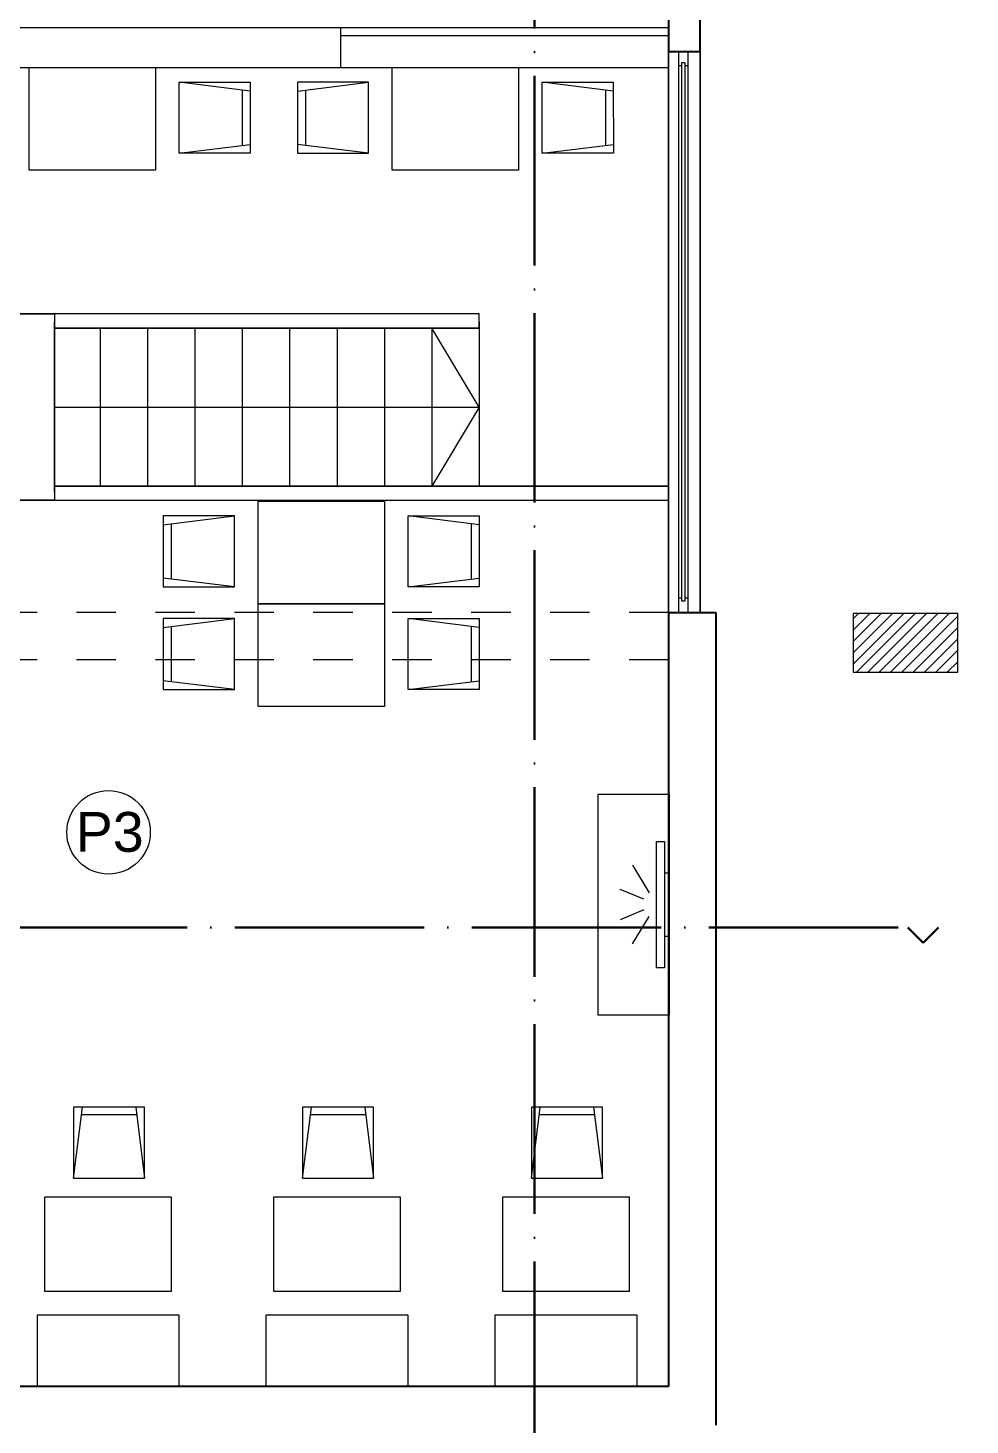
# Model space of a CAD drawing. Header units: centimetres. Extents: x -26724 to 60145, y -23645 to 6771.
# Drawn here: x -14049 to -13453, y 594 to 1479 of the extents above; entities that cross this region are included whole.
import ezdxf

# ---------------------------------------------------------------- set-up
doc = ezdxf.new("R2010")
doc.units = ezdxf.units.CM
for name, pattern in [('ACAD_ISO04W100', [30, 24, -3, 0, -3]), ('AUSGEZOGEN', [0]), ('DALEKOVOD_VN', [5, 2.5, -2.5])]:
    doc.linetypes.add(name, pattern=pattern)
doc.layers.add('3.IZGLED 2', color=7, linetype='Continuous', lineweight=9, true_color=0x4a4a4a)
doc.layers.add('IZGLED 2', color=253, linetype='Continuous', lineweight=9, true_color=0x828282)
for name, color, linetype, lineweight in [('4.KOTE', 88, 'Continuous', 15), ('IZGLED', 252, 'Continuous', 13), ('namestaj', 8, 'Continuous', 9)]:
    doc.layers.add(name, color=color, linetype=linetype, lineweight=lineweight)
doc.styles.add('0.12', font='arial.ttf', dxfattribs={"height": 0.12})
doc.styles.get("Standard").update_dxf_attribs({"font": 'calibri.ttf'})
doc.dimstyles.new('ja 1 50', dxfattribs={"dimtxt": 10, "dimasz": 5, "dimexe": 5, "dimexo": 5, "dimgap": 1, "dimtad": 1, "dimdec": 0, "dimtxsty": 'Standard', "dimblk": 'ARCHTICK', "dimcen": 2.5, "dimclrd": 256, "dimclrt": 7, "dimadec": 0, "dimazin": 0, "dimtfac": 1, "dimtdec": 0, "dimtix": 1, "dimtmove": 1, "dimatfit": 3, "dimldrblk": 'ARCHTICK', "dimfxl": 10, "dimfxlon": 1, "dimlwd": 0, "dimlwe": 9, "dimarcsym": 0})

# ---------------------------------------------------------------- blocks, each defined once
blk = doc.blocks.new('UYYYYUUUUY')
at = {"layer": 'namestaj'}
for p, q in [((5424.75, -7104.17), (5424.75, -7064.17)), ((5424.75, -7064.17), (5427.75, -7064.17)), ((5448.04, -7059.31), (5437.38, -7076.64)), ((5440.91, -7080.76), (5455.81, -7074.54)), ((5448.04, -7109.03), (5437.38, -7091.7)), ((5440.91, -7087.58), (5455.81, -7093.79)), ((5427.75, -7104.17), (5424.75, -7104.17))]:
    blk.add_line(p, q, dxfattribs=at)
blk.add_lwpolyline([(5432.75, -7124.17), (5432.75, -7044.17), (5427.75, -7044.17), (5427.75, -7124.17), (5432.75, -7124.17)], dxfattribs=at)
blk = doc.blocks.new('_ArchTick')
at = {"color": 0, "linetype": 'ByBlock', "const_width": 0.15}
blk.add_lwpolyline([(-0.5, -0.5), (0.5, 0.5)], dxfattribs=at)
blk = doc.blocks.new('*D2096')
at = {"layer": '4.KOTE', "color": 0, "lineweight": 9, "transparency": 16777216}
for p, q in [((-19851.49, 761.85), (-19866.49, 761.85)), ((-19854.88, 611.85), (-19866.49, 611.85))]:
    blk.add_line(p, q, dxfattribs=at)
at = {"layer": '4.KOTE', "lineweight": 0, "transparency": 16777216}
blk.add_line((-19861.49, 761.85), (-19861.49, 611.85), dxfattribs=at)
at = {"layer": 'Defpoints', "color": 0, "transparency": 16777216}
for p in [(0, 761.85, 13.5), (-19861.49, 611.85), (-19849.98, 611.85, 13.5)]:
    blk.add_point(p, dxfattribs=at)
at = {"layer": '4.KOTE', "lineweight": 0, "transparency": 16777216, "xscale": 5, "yscale": 5, "zscale": 5}
for p, rotation in [((-19861.49, 761.85), 90), ((-19861.49, 611.85), 270)]:
    blk.add_blockref('_ArchTick', p, dxfattribs=dict(at, rotation=rotation))
at = {"layer": '4.KOTE', "color": 7, "transparency": 16777216, "insert": (-19867.61, 686.85), "char_height": 10, "attachment_point": 5, "rotation": 90}
blk.add_mtext('150', dxfattribs=at)
blk = doc.blocks.new('*D2099')
at = {"layer": '4.KOTE', "color": 0, "lineweight": 9, "transparency": 16777216}
for p, q in [((-19656.35, 931.89), (-19671.35, 931.89)), ((-19666.35, 866.89), (-19671.35, 866.89))]:
    blk.add_line(p, q, dxfattribs=at)
at = {"layer": '4.KOTE', "lineweight": 0, "transparency": 16777216}
blk.add_line((-19666.35, 931.89), (-19666.35, 866.89), dxfattribs=at)
at = {"layer": 'Defpoints', "color": 0, "transparency": 16777216}
for p in [(0, 931.89, 40.5), (-19666.35, 866.89), (-19666.35, 866.89)]:
    blk.add_point(p, dxfattribs=at)
at = {"layer": '4.KOTE', "lineweight": 0, "transparency": 16777216, "xscale": 5, "yscale": 5, "zscale": 5}
for p, rotation in [((-19666.35, 931.89), 90), ((-19666.35, 866.89), 270)]:
    blk.add_blockref('_ArchTick', p, dxfattribs=dict(at, rotation=rotation))
at = {"layer": '4.KOTE', "color": 7, "transparency": 16777216, "insert": (-19672.47, 899.39), "char_height": 10, "attachment_point": 5, "rotation": 90}
blk.add_mtext('65', dxfattribs=at)

msp = doc.modelspace()

# ---------------------------------------------------------------- hatches: boundary and pattern name
at = {"layer": '4.KOTE'}
h = msp.add_hatch(dxfattribs=at)
h.set_pattern_fill('ANSI31', color=38, scale=1.6)
h.set_pattern_definition([(45, (-3292.3445, 210.8895), (-3.5921024, 3.5921024), [])])
h.paths.add_polyline_path([(-13526.76, 1108.26), (-13526.76, 1071.07), (-13460.49, 1071.07), (-13460.49, 1108.26)])

# ---------------------------------------------------------------- linework, layer by layer
at = {"layer": '3.IZGLED 2', "lineweight": 30}
for p, q in [((-13643.6, 1518.89, 13.5), (-13643.6, 1463.89, 13.5)), ((-13643.6, 1518.89, 13.5), (-13643.6, 1463.89, 13.5)), ((-13623.6, 1463.89, 13.5), (-13623.6, 1518.89, 13.5)), ((-13643.6, 1463.89, 13.5), (-13623.6, 1463.89, 13.5)), ((-13643.6, 1108.89, 13.5), (-13643.6, 618.89, 13.5)), ((-13643.6, 1108.89, 13.5), (-13613.6, 1108.89, 13.5)), ((-13643.6, 1108.89, 13.5), (-13623.6, 1108.89, 13.5)), ((-13613.6, 1108.89, 13.5), (-13613.6, 594.39, 13.5)), ((-13643.6, 618.89, 13.5), (-14198.6, 618.89, 13.5))]:
    msp.add_line(p, q, dxfattribs=at)
at = {"layer": '3.IZGLED 2'}
for p, q in [((-13643.6, 1473.89, 13.5), (-13851.1, 1473.89, 13.5)), ((-13637.38, 1463.89, 13.5), (-13637.38, 1108.89, 13.5)), ((-13631.38, 1463.89, 13.5), (-13631.38, 1108.89, 13.5)), ((-13635.38, 1454.89, 13.5), (-13637.38, 1454.89, 13.5)), ((-13635.38, 1456.89, 13.5), (-13635.38, 1115.89, 13.5)), ((-13633.38, 1456.89, 13.5), (-13635.38, 1456.89, 13.5)), ((-13633.38, 1456.89, 13.5), (-13633.38, 1115.89, 13.5)), ((-13631.38, 1454.89, 13.5), (-13633.38, 1454.89, 13.5)), ((-13763.6, 1238.89, 13.5), (-13793.6, 1288.89, 13.5)), ((-14032.6, 1238.89, 13.5), (-13763.6, 1238.89, 13.5)), ((-13763.6, 1238.89, 13.5), (-13793.6, 1188.89, 13.5)), ((-13635.38, 1117.89, 13.5), (-13637.38, 1117.89, 13.5)), ((-13633.38, 1115.89, 13.5), (-13635.38, 1115.89, 13.5)), ((-13631.38, 1117.89, 13.5), (-13633.38, 1117.89, 13.5)), ((-13953.6, 663.89, 13.5), (-14043.6, 663.89, 13.5)), ((-13808.6, 663.89, 13.5), (-13898.6, 663.89, 13.5)), ((-13663.6, 663.89, 13.5), (-13753.6, 663.89, 13.5))]:
    msp.add_line(p, q, dxfattribs=at)
at = {"layer": '3.IZGLED 2', "lineweight": 25, "ltscale": 12}
for p, q in [((-13643.6, 1463.89, 13.5), (-13643.6, 1108.89, 13.5)), ((-13623.6, 1463.89, 13.5), (-13623.6, 1108.89, 13.5))]:
    msp.add_line(p, q, dxfattribs=at)
at = {"layer": '3.IZGLED 2', "linetype": 'AUSGEZOGEN', "lineweight": 18, "transparency": 33554687}
for p, q in [((-14048.6, 1388.89, 13.5), (-14048.6, 1453.89, 13.5)), ((-14048.6, 1453.89, 13.5), (-13968.6, 1453.89, 13.5)), ((-13968.6, 1453.89, 13.5), (-13968.6, 1388.89, 13.5)), ((-13818.6, 1388.89, 13.5), (-13818.6, 1453.89, 13.5)), ((-13818.6, 1453.89, 13.5), (-13738.6, 1453.89, 13.5)), ((-13738.6, 1453.89, 13.5), (-13738.6, 1388.89, 13.5)), ((-13953.6, 1444.51, 13.5), (-13908.6, 1444.53, 13.5)), ((-13908.6, 1438.9, 13.5), (-13953.6, 1444.51, 13.5)), ((-13953.58, 1399.51, 13.5), (-13953.6, 1444.51, 13.5)), ((-13908.6, 1444.53, 13.5), (-13908.58, 1399.53, 13.5)), ((-13878.6, 1444.53, 13.5), (-13878.62, 1399.53, 13.5)), ((-13833.6, 1444.51, 13.5), (-13878.6, 1444.53, 13.5)), ((-13878.6, 1438.9, 13.5), (-13833.6, 1444.51, 13.5)), ((-13833.62, 1399.51, 13.5), (-13833.6, 1444.51, 13.5)), ((-13723.6, 1444.51, 13.5), (-13678.6, 1444.53, 13.5)), ((-13678.6, 1438.9, 13.5), (-13723.6, 1444.51, 13.5)), ((-13723.58, 1399.51, 13.5), (-13723.6, 1444.51, 13.5)), ((-13678.6, 1444.53, 13.5), (-13678.58, 1399.53, 13.5)), ((-13913.6, 1439.53, 13.5), (-13913.58, 1404.53, 13.5)), ((-13873.6, 1439.53, 13.5), (-13873.62, 1404.53, 13.5)), ((-13683.6, 1439.53, 13.5), (-13683.58, 1404.53, 13.5)), ((-13953.58, 1399.51, 13.5), (-13908.58, 1405.15, 13.5)), ((-13908.58, 1399.53, 13.5), (-13953.58, 1399.51, 13.5)), ((-13908.58, 1399.53, 13.5), (-13908.58, 1399.53, 13.5)), ((-13833.62, 1399.51, 13.5), (-13878.62, 1405.15, 13.5)), ((-13878.62, 1399.53, 13.5), (-13833.62, 1399.51, 13.5)), ((-13878.62, 1399.53, 13.5), (-13878.62, 1399.53, 13.5)), ((-13723.58, 1399.51, 13.5), (-13678.58, 1405.15, 13.5)), ((-13678.58, 1399.53, 13.5), (-13723.58, 1399.51, 13.5)), ((-13678.58, 1399.53, 13.5), (-13678.58, 1399.53, 13.5)), ((-13968.6, 1388.89, 13.5), (-14048.6, 1388.89, 13.5)), ((-13968.6, 1388.89, 13.5), (-13968.6, 1388.89, 13.5)), ((-13738.6, 1388.89, 13.5), (-13818.6, 1388.89, 13.5)), ((-13738.6, 1388.89, 13.5), (-13738.6, 1388.89, 13.5)), ((-13903.6, 1114.35, 13.5), (-13903.6, 1179.35, 13.5)), ((-13903.6, 1179.35, 13.5), (-13823.6, 1179.35, 13.5)), ((-13823.6, 1179.35, 13.5), (-13823.6, 1114.35, 13.5)), ((-13963.6, 1169.99, 13.5), (-13963.62, 1124.99, 13.5)), ((-13918.6, 1169.97, 13.5), (-13963.6, 1169.99, 13.5)), ((-13963.6, 1164.36, 13.5), (-13918.6, 1169.97, 13.5)), ((-13918.62, 1124.97, 13.5), (-13918.6, 1169.97, 13.5)), ((-13808.6, 1169.97, 13.5), (-13763.6, 1169.99, 13.5)), ((-13763.6, 1164.36, 13.5), (-13808.6, 1169.97, 13.5)), ((-13808.58, 1124.97, 13.5), (-13808.6, 1169.97, 13.5)), ((-13763.6, 1169.99, 13.5), (-13763.58, 1124.99, 13.5)), ((-13958.6, 1164.99, 13.5), (-13958.62, 1129.99, 13.5)), ((-13768.6, 1164.99, 13.5), (-13768.58, 1129.99, 13.5)), ((-13918.62, 1124.97, 13.5), (-13963.62, 1130.61, 13.5)), ((-13963.62, 1124.99, 13.5), (-13918.62, 1124.97, 13.5)), ((-13963.62, 1124.99, 13.5), (-13963.62, 1124.99, 13.5)), ((-13808.58, 1124.97, 13.5), (-13763.58, 1130.61, 13.5)), ((-13763.58, 1124.99, 13.5), (-13808.58, 1124.97, 13.5)), ((-13763.58, 1124.99, 13.5), (-13763.58, 1124.99, 13.5)), ((-13823.6, 1114.35, 13.5), (-13903.6, 1114.35, 13.5)), ((-13903.6, 1049.35, 13.5), (-13903.6, 1114.35, 13.5)), ((-13903.6, 1114.35, 13.5), (-13823.6, 1114.35, 13.5)), ((-13823.6, 1114.35, 13.5), (-13823.6, 1114.35, 13.5)), ((-13823.6, 1114.35, 13.5), (-13823.6, 1049.35, 13.5)), ((-13963.6, 1104.99, 13.5), (-13963.62, 1059.99, 13.5)), ((-13918.6, 1104.97, 13.5), (-13963.6, 1104.99, 13.5)), ((-13963.6, 1099.36, 13.5), (-13918.6, 1104.97, 13.5)), ((-13958.6, 1099.99, 13.5), (-13958.62, 1064.99, 13.5)), ((-13918.62, 1059.97, 13.5), (-13918.6, 1104.97, 13.5)), ((-13808.6, 1104.97, 13.5), (-13763.6, 1104.99, 13.5)), ((-13763.6, 1099.36, 13.5), (-13808.6, 1104.97, 13.5)), ((-13808.58, 1059.97, 13.5), (-13808.6, 1104.97, 13.5)), ((-13768.6, 1099.99, 13.5), (-13768.58, 1064.99, 13.5)), ((-13763.6, 1104.99, 13.5), (-13763.58, 1059.99, 13.5)), ((-13918.62, 1059.97, 13.5), (-13963.62, 1065.61, 13.5)), ((-13808.58, 1059.97, 13.5), (-13763.58, 1065.61, 13.5)), ((-13963.62, 1059.99, 13.5), (-13918.62, 1059.97, 13.5)), ((-13963.62, 1059.99, 13.5), (-13963.62, 1059.99, 13.5)), ((-13763.58, 1059.99, 13.5), (-13808.58, 1059.97, 13.5)), ((-13763.58, 1059.99, 13.5), (-13763.58, 1059.99, 13.5)), ((-13823.6, 1049.35, 13.5), (-13903.6, 1049.35, 13.5)), ((-13823.6, 1049.35, 13.5), (-13823.6, 1049.35, 13.5))]:
    msp.add_line(p, q, dxfattribs=at)
at = {"layer": '3.IZGLED 2', "transparency": 33554687}
for p, q in [((-14032.6, 1184.89, 13.5), (-14032.6, 1292.89, 13.5)), ((-13763.6, 1292.89, 13.5), (-13763.6, 1288.89, 13.5)), ((-13763.6, 1288.89, 13.5), (-14032.6, 1288.89, 13.5)), ((-14003.6, 1288.89, 13.5), (-14003.6, 1188.89, 13.5)), ((-13973.6, 1288.89, 13.5), (-13973.6, 1188.89, 13.5)), ((-13943.6, 1288.89, 13.5), (-13943.6, 1188.89, 13.5)), ((-13913.6, 1288.89, 13.5), (-13913.6, 1188.89, 13.5)), ((-13883.6, 1288.89, 13.5), (-13883.6, 1188.89, 13.5)), ((-13853.6, 1288.89, 13.5), (-13853.6, 1188.89, 13.5)), ((-13823.6, 1288.89, 13.5), (-13823.6, 1188.89, 13.5)), ((-13793.6, 1288.89, 13.5), (-13793.6, 1188.89, 13.5)), ((-13763.6, 1288.89, 13.5), (-13763.6, 1188.89, 13.5)), ((-13763.6, 1288.89, 13.5), (-13763.6, 1188.89, 13.5)), ((-14032.6, 1188.89, 13.5), (-13643.6, 1188.89, 13.5)), ((-14020.48, 750.72, 13.5), (-14014.83, 795.72, 13.5)), ((-14020.46, 795.72, 13.5), (-14020.48, 750.72, 13.5)), ((-13975.46, 795.7, 13.5), (-14020.46, 795.72, 13.5)), ((-14020.46, 795.72, 13.5), (-14020.46, 795.72, 13.5)), ((-13980.46, 790.7, 13.5), (-14015.46, 790.72, 13.5)), ((-13981.08, 795.7, 13.5), (-13975.48, 750.7, 13.5)), ((-13975.48, 750.7, 13.5), (-13975.46, 795.7, 13.5)), ((-13875.48, 750.72, 13.5), (-13869.83, 795.72, 13.5)), ((-13875.46, 795.72, 13.5), (-13875.48, 750.72, 13.5)), ((-13830.46, 795.7, 13.5), (-13875.46, 795.72, 13.5)), ((-13875.46, 795.72, 13.5), (-13875.46, 795.72, 13.5)), ((-13835.46, 790.7, 13.5), (-13870.46, 790.72, 13.5)), ((-13836.08, 795.7, 13.5), (-13830.48, 750.7, 13.5)), ((-13830.48, 750.7, 13.5), (-13830.46, 795.7, 13.5)), ((-13730.48, 750.72, 13.5), (-13724.83, 795.72, 13.5)), ((-13730.46, 795.72, 13.5), (-13730.48, 750.72, 13.5)), ((-13685.46, 795.7, 13.5), (-13730.46, 795.72, 13.5)), ((-13730.46, 795.72, 13.5), (-13730.46, 795.72, 13.5)), ((-13690.46, 790.7, 13.5), (-13725.46, 790.72, 13.5)), ((-13691.08, 795.7, 13.5), (-13685.48, 750.7, 13.5)), ((-13685.48, 750.7, 13.5), (-13685.46, 795.7, 13.5)), ((-14020.48, 750.72, 13.5), (-13975.48, 750.7, 13.5)), ((-13875.48, 750.72, 13.5), (-13830.48, 750.7, 13.5)), ((-13730.48, 750.72, 13.5), (-13685.48, 750.7, 13.5))]:
    msp.add_line(p, q, dxfattribs=at)
at = {"layer": '3.IZGLED 2', "linetype": 'DALEKOVOD_VN', "ltscale": 10}
for p, q in [((-13643.6, 1108.89, 13.5), (-14843.6, 1108.89, 13.5)), ((-13643.6, 1078.89, 13.5), (-14843.6, 1078.89, 13.5))]:
    msp.add_line(p, q, dxfattribs=at)
at = {"layer": '3.IZGLED 2', "elevation": 13.5}
for points in [[(-13643.6, 1478.89), (-14368.6, 1478.89), (-14368.6, 1453.89), (-13643.6, 1453.89)], [(-14032.6, 1288.89), (-13763.6, 1288.89), (-13763.6, 1297.89), (-14202.6, 1297.89), (-14202.6, 1179.89), (-13643.6, 1179.89)], [(-13643.6, 1188.89), (-14032.6, 1188.89)], [(-14038.6, 678.89), (-14038.6, 738.89), (-13958.6, 738.89), (-13958.6, 678.89), (-14038.6, 678.89)], [(-13893.6, 678.89), (-13893.6, 738.89), (-13813.6, 738.89), (-13813.6, 678.89), (-13893.6, 678.89)], [(-13748.6, 678.89), (-13748.6, 738.89), (-13668.6, 738.89), (-13668.6, 678.89), (-13748.6, 678.89)], [(-13953.6, 618.89), (-13953.6, 663.89), (-14043.6, 663.89), (-14043.6, 618.89), (-13953.6, 618.89)], [(-13808.6, 618.89), (-13808.6, 663.89), (-13898.6, 663.89), (-13898.6, 618.89), (-13808.6, 618.89)], [(-13663.6, 618.89), (-13663.6, 663.89), (-13753.6, 663.89), (-13753.6, 618.89), (-13663.6, 618.89)]]:
    msp.add_lwpolyline(points, dxfattribs=at)
for points in [[(-13851.1, 1453.89), (-13851.1, 1478.89), (-14161.1, 1478.89), (-14161.1, 1453.89)], [(-14202.6, 1297.89), (-14032.6, 1297.89), (-14032.6, 1179.89), (-14202.6, 1179.89)], [(-13643.18, 853.89), (-13688.18, 853.89), (-13688.18, 993.89), (-13643.18, 993.89)]]:
    msp.add_lwpolyline(points, close=True, dxfattribs=at)
at = {"layer": '3.IZGLED 2'}
msp.add_circle((-13998.29, 969.66), 26.45, dxfattribs=at)
at = {"layer": 'IZGLED'}
msp.add_lwpolyline([(-13460.49, 1108.26), (-13526.76, 1108.26), (-13526.76, 1071.07), (-13460.49, 1071.07)], close=True, dxfattribs=at)
at = {"layer": 'IZGLED 2', "color": 32, "linetype": 'ACAD_ISO04W100', "lineweight": 35, "ltscale": 5}
for p, q in [((-13728.53, 427.89, 13.5), (-13728.53, 1604.55, 13.5)), ((-14668.82, 909.41), (-13492.16, 909.41))]:
    msp.add_line(p, q, dxfattribs=at)
at = {"layer": 'IZGLED 2', "color": 32, "lineweight": 35}
for p, q in [((-13482.39, 899.64), (-13492.16, 909.41)), ((-13472.62, 909.41), (-13482.39, 899.64))]:
    msp.add_line(p, q, dxfattribs=at)

# ---------------------------------------------------------------- block references
at = {"layer": '3.IZGLED 2', "xscale": -1}
msp.add_blockref('UYYYYUUUUY', (-8218.43, 8008.06, 13.5), dxfattribs=at)

# ---------------------------------------------------------------- texts
at = {"layer": '3.IZGLED 2', "style": '0.12'}
msp.add_text('P3', height=25.2, dxfattribs=at).set_placement((-14019.08, 957.31, 13.5))

# ---------------------------------------------------------------- dimensions: what is measured, and where the dimension line sits
at = {"layer": '4.KOTE'}
for base, p1, p2, picture, middle in [((-19666.35, 866.89), (0, 931.89, 40.5), (-19666.35, 866.89), '*D2099', (-19672.47, 899.39)), ((-19861.49, 611.85), (0, 761.85, 13.5), (-19849.98, 611.85, 13.5), '*D2096', (-19867.61, 686.85))]:
    dim = msp.add_linear_dim(base=base, p1=p1, p2=p2, angle=90, dimstyle='ja 1 50', dxfattribs=at)
    dim.commit()
    dim.dimension.update_dxf_attribs({"geometry": picture, "text_midpoint": middle})

doc.saveas('drawing.dxf')
